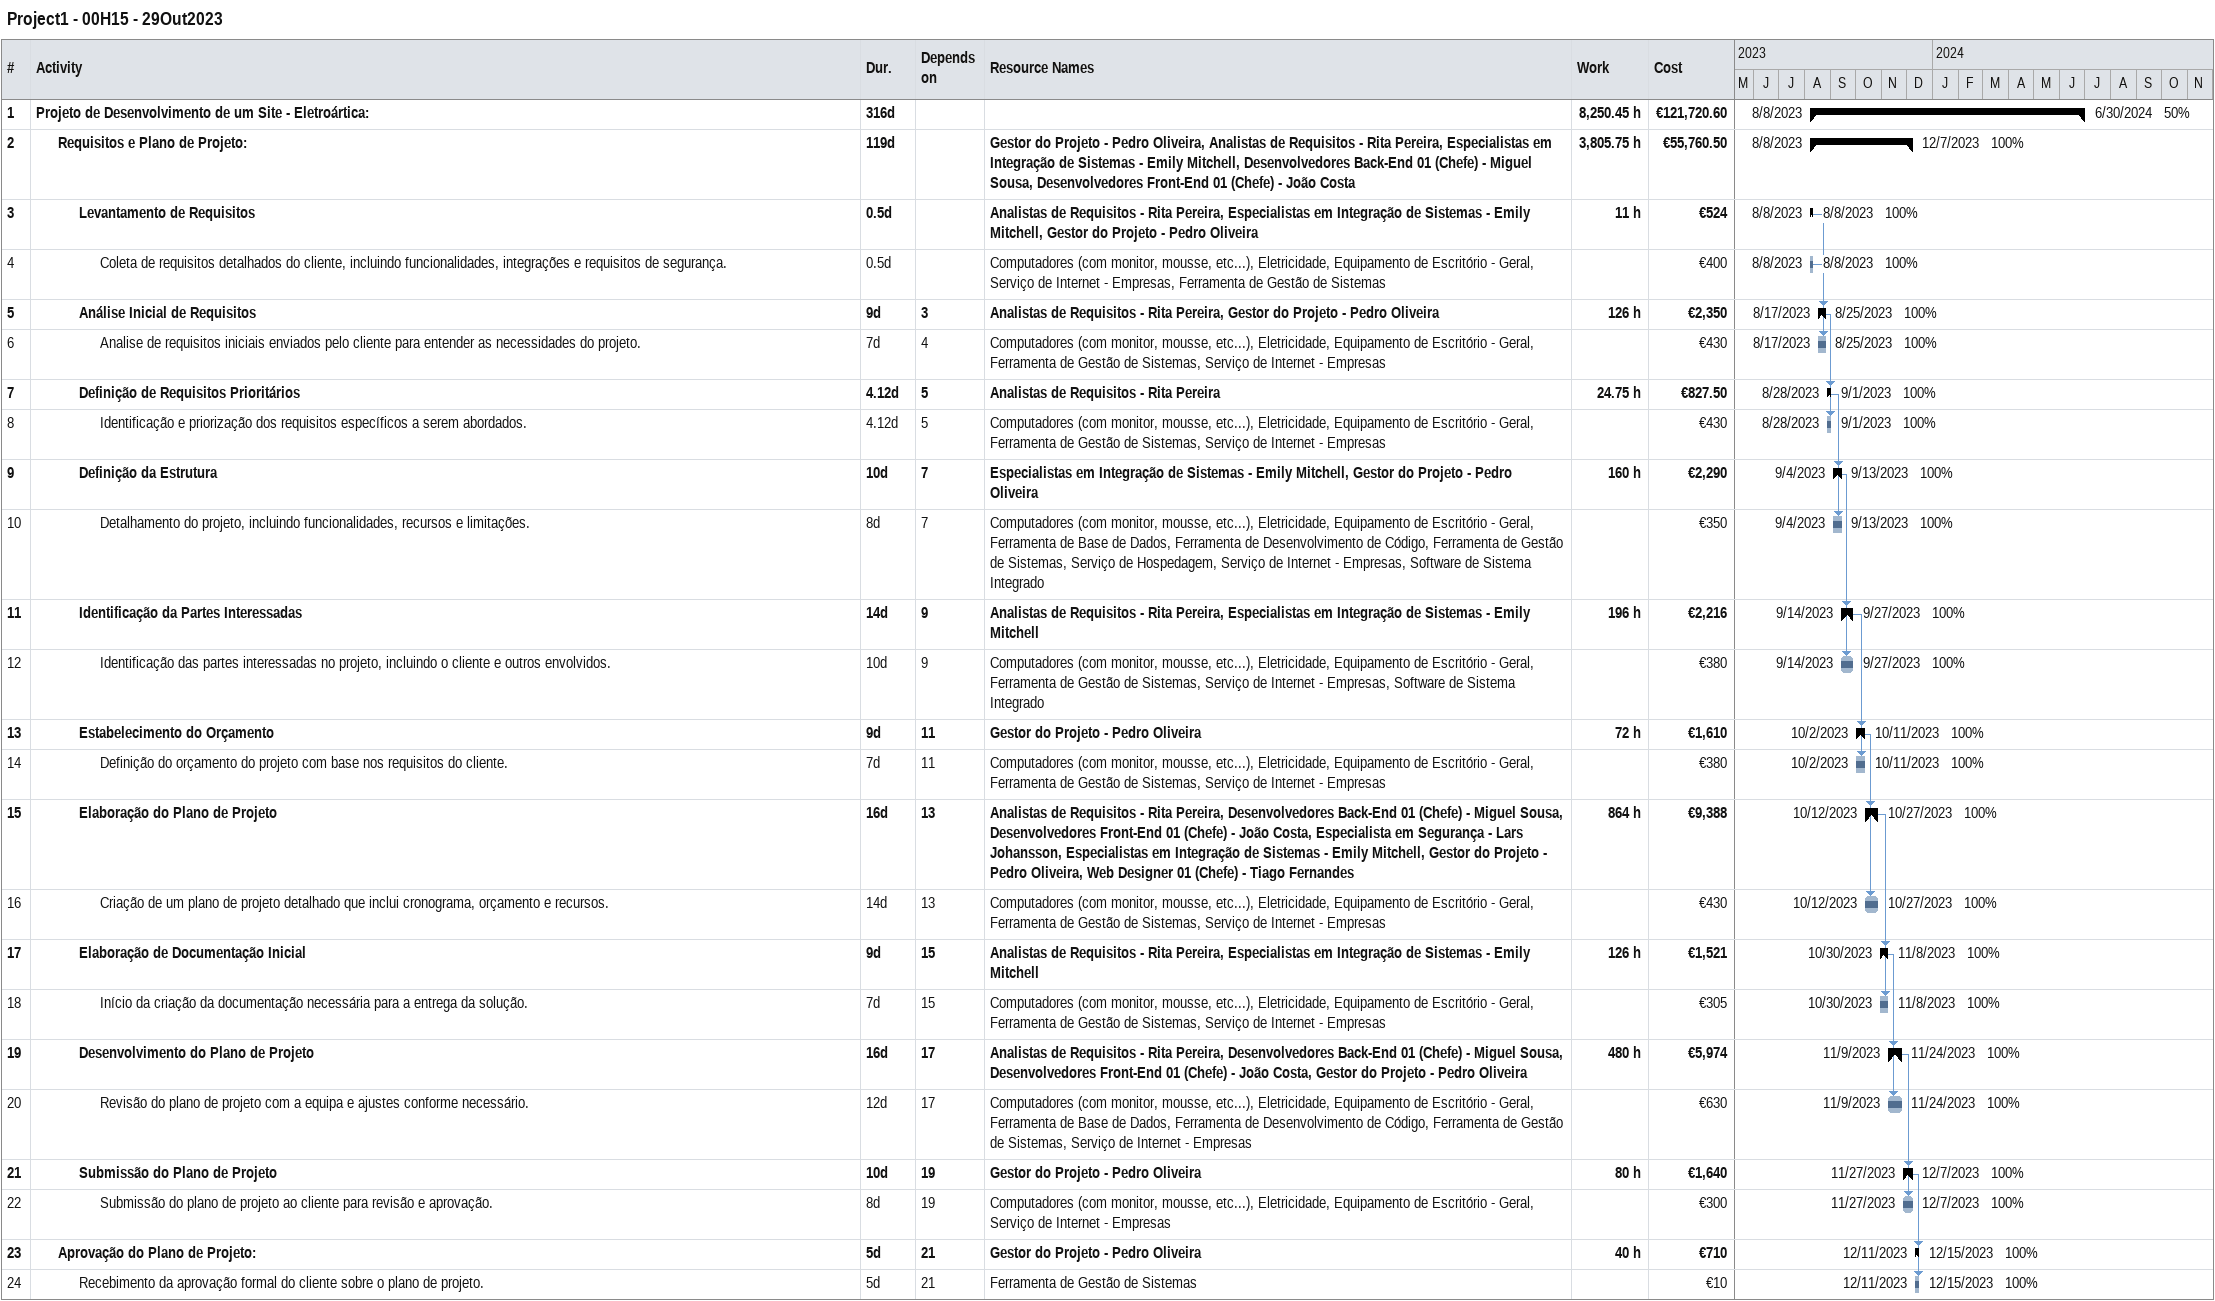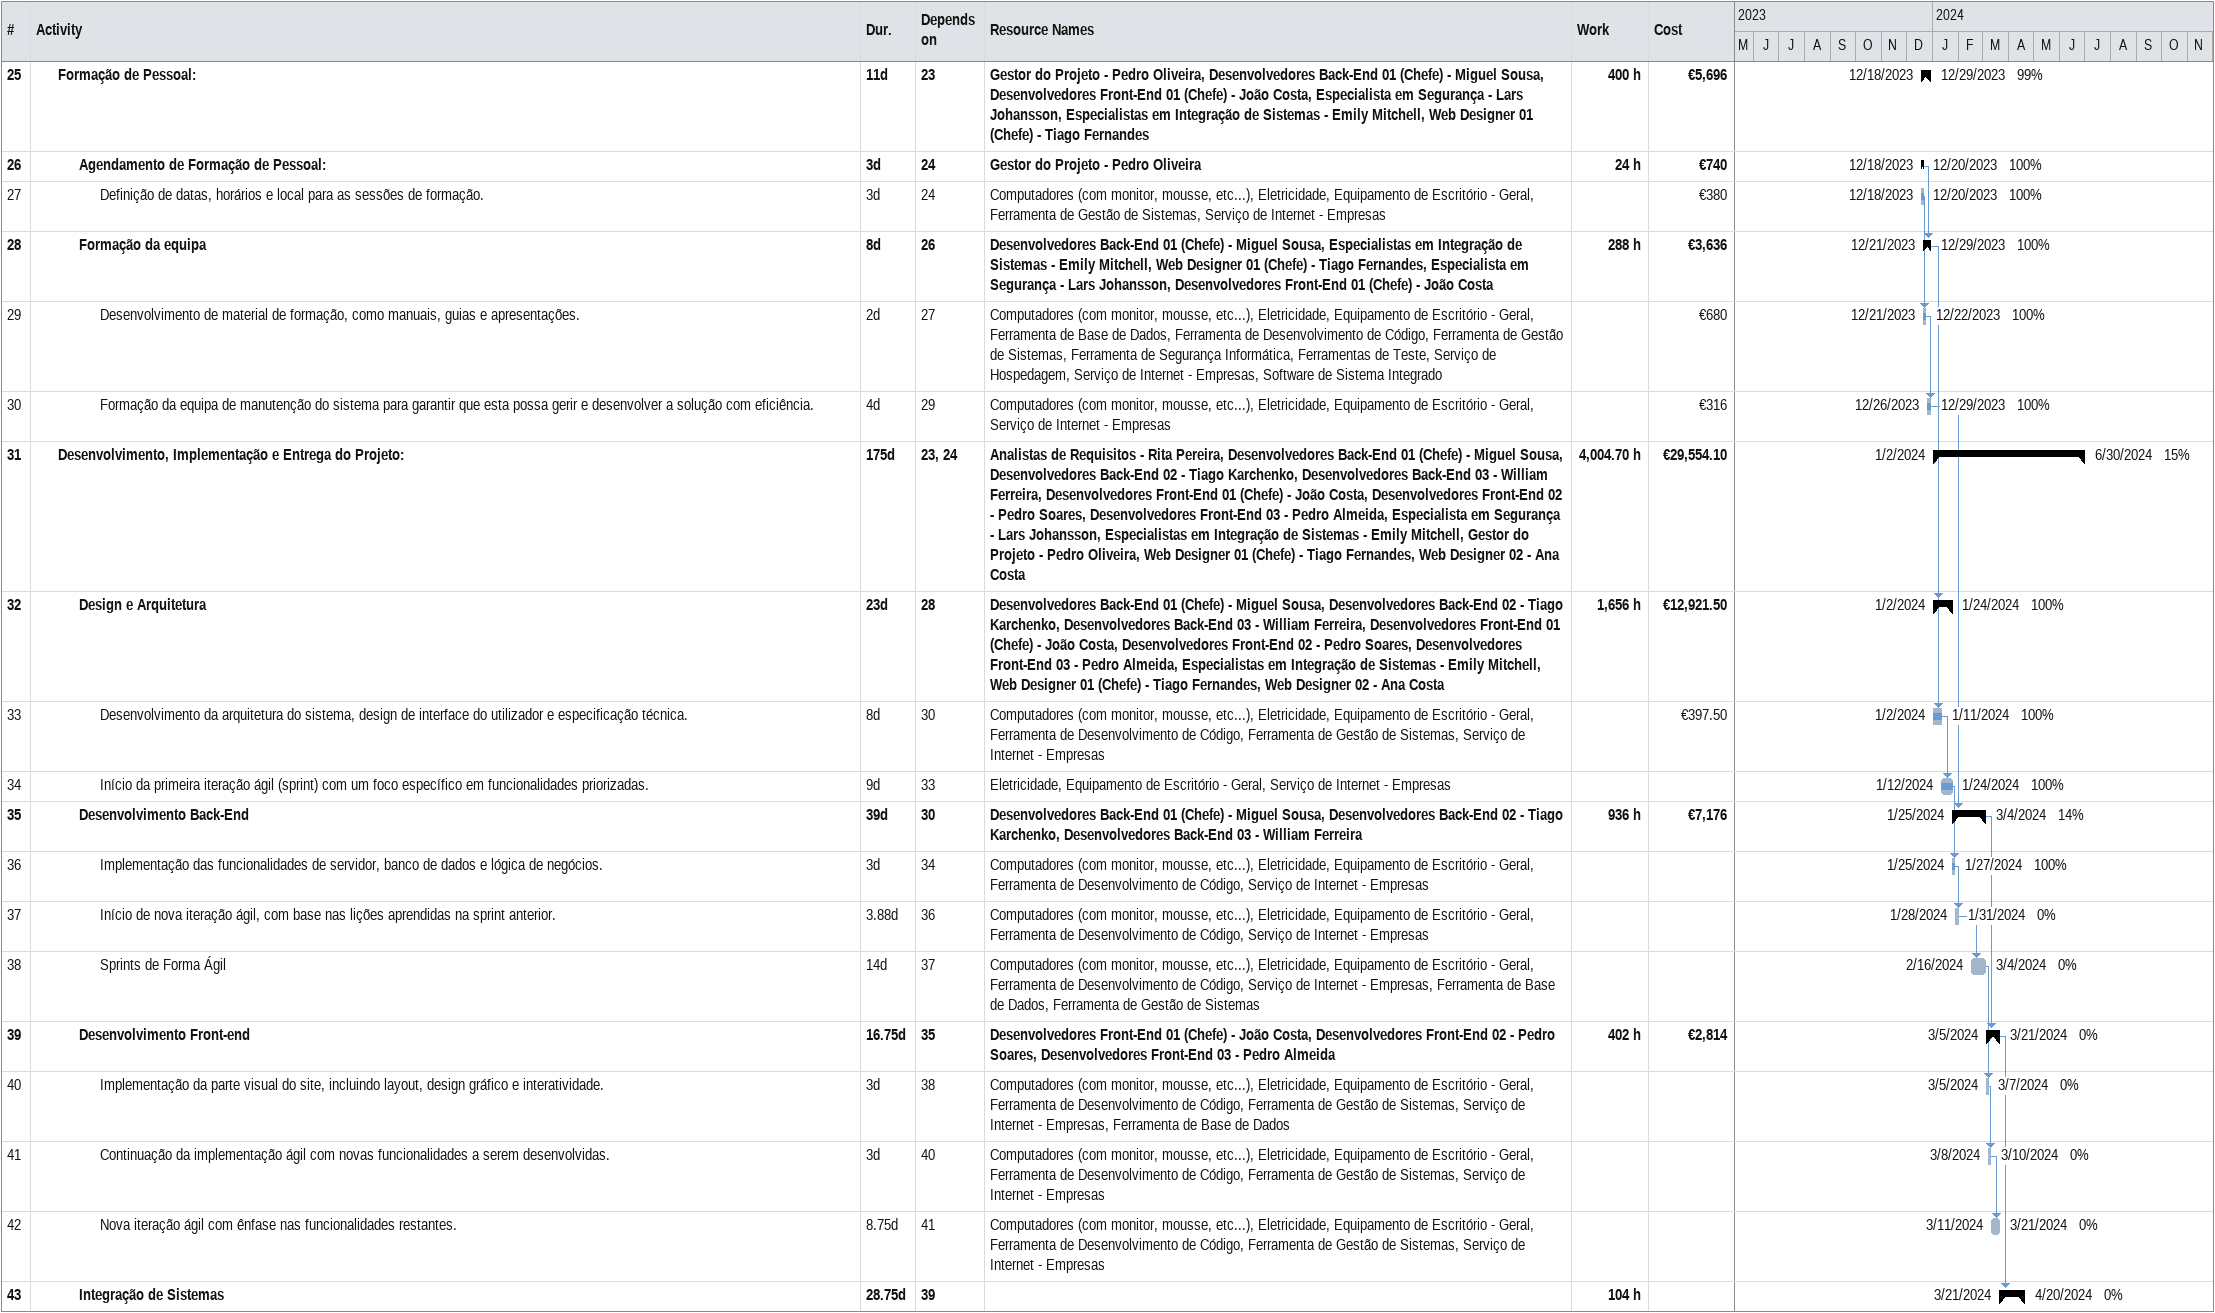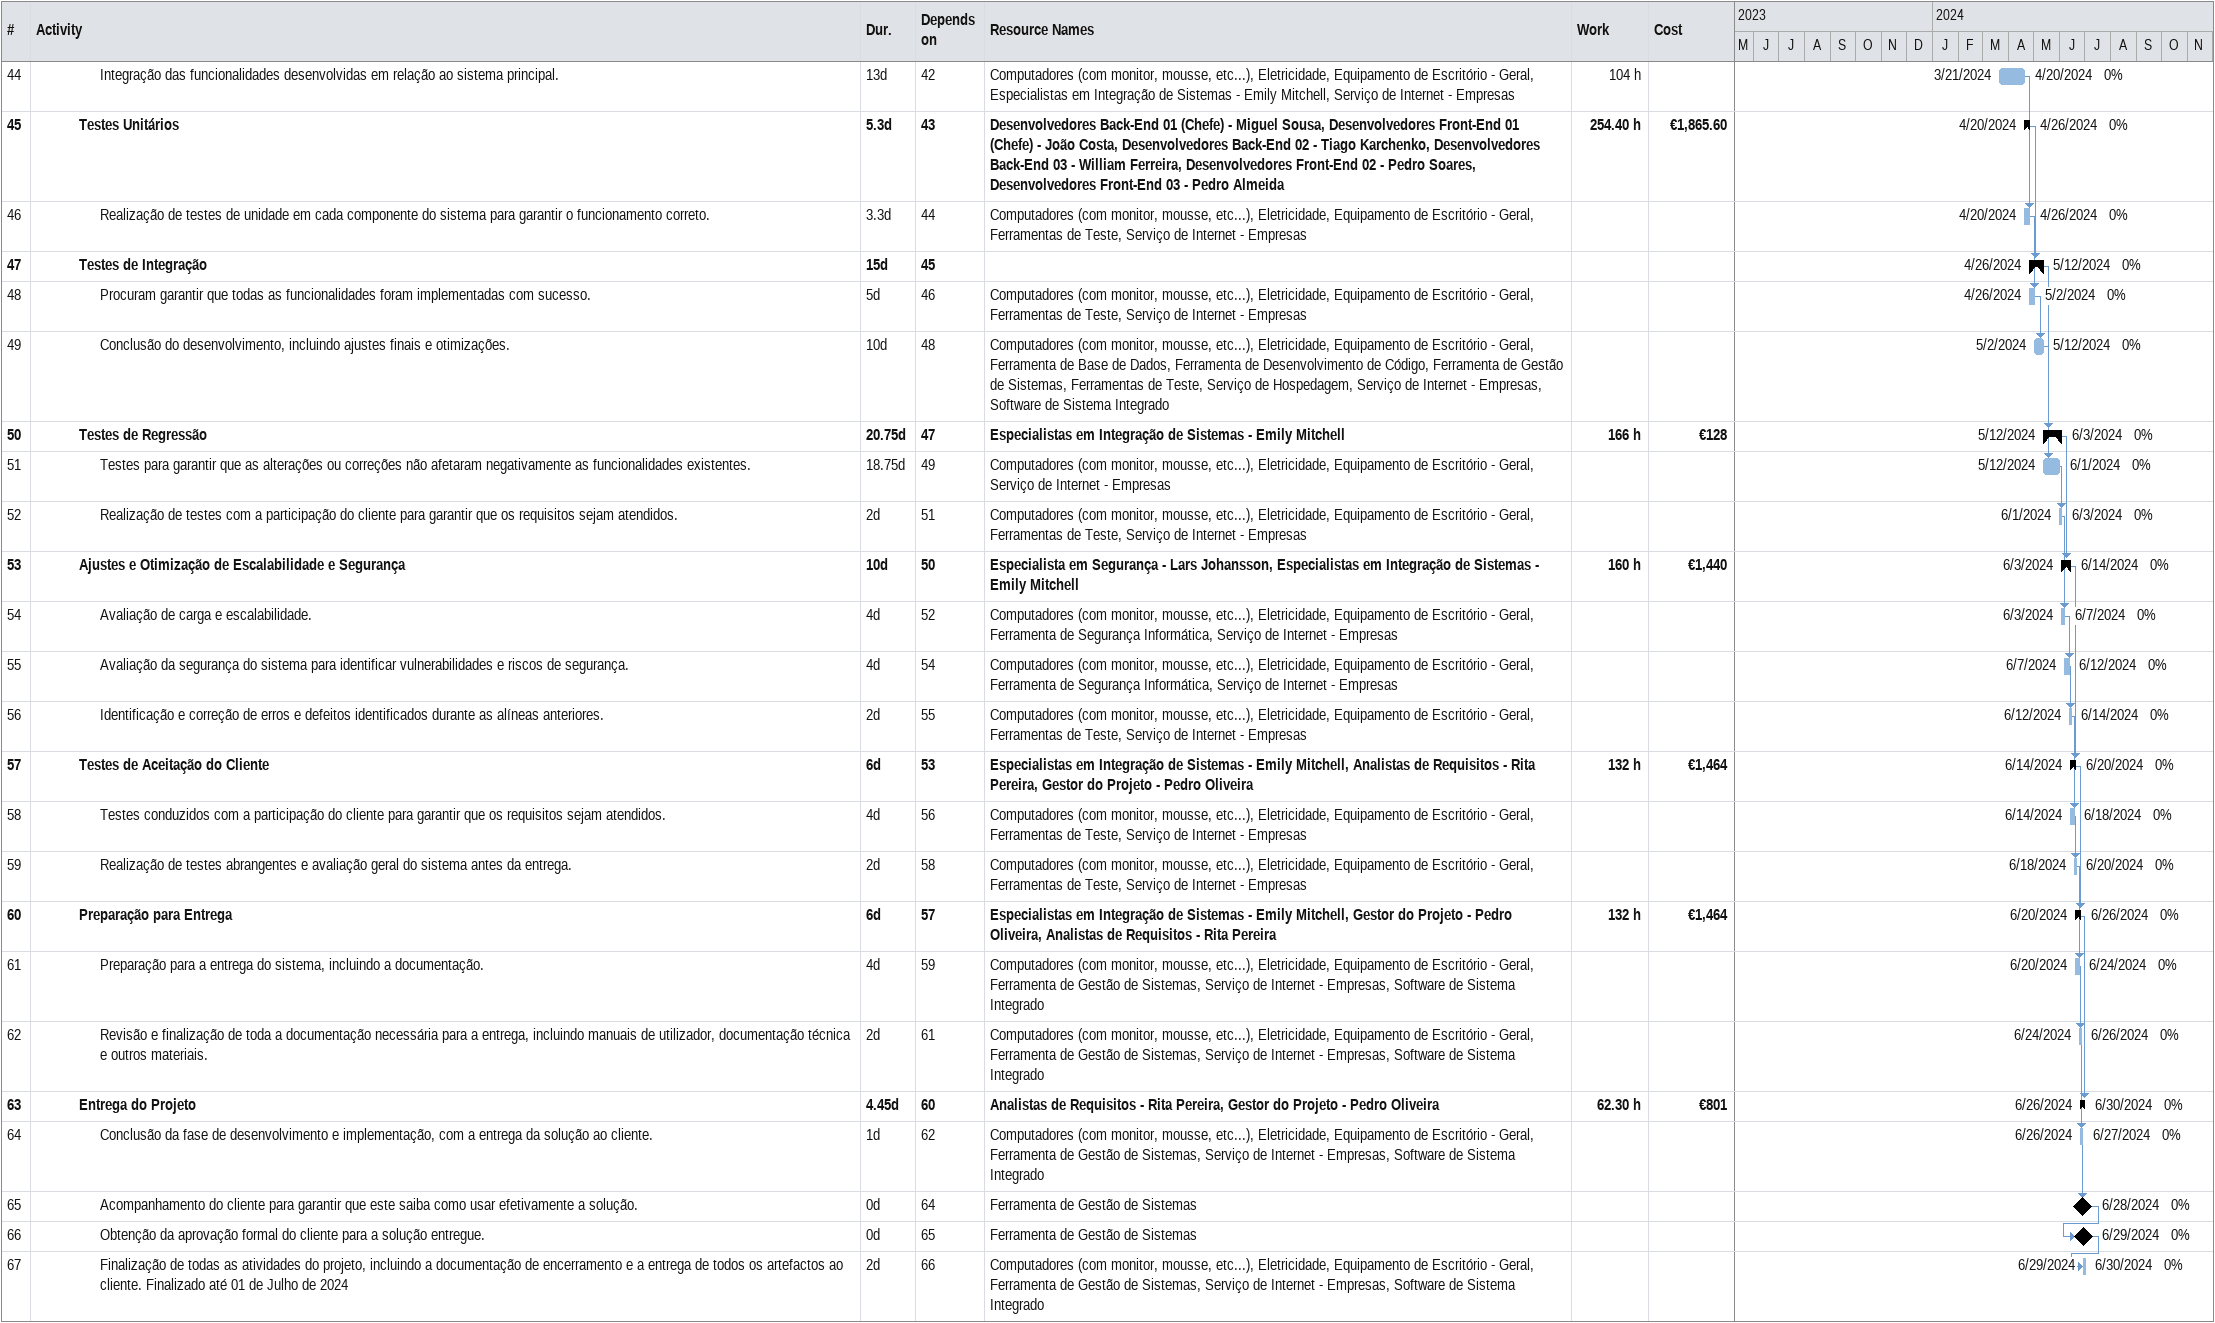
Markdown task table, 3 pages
Project1 - 00H15 - 29Out2023

| ID | Level | Task | Duration | Start | Finish | Predecessors | Resources | % complete | Work (h) | Cost (€) |
|---|---|---|---|---|---|---|---|---|---|---|
| 1 | 1 | **Projeto de Desenvolvimento de um Site - Eletroártica:** | 316d | 2023-08-08 | 2024-06-30 |  |  | 50 | 8250.45 | 121720.60 |
| 2 | 2 | **Requisitos e Plano de Projeto:** | 119d | 2023-08-08 | 2023-12-07 |  | Gestor do Projeto - Pedro Oliveira, Analistas de Requisitos - Rita Pereira, Especialistas em Integração de Sistemas - Emily Mitchell, Desenvolvedores Back-End 01 (Chefe) - Miguel Sousa, Desenvolvedores Front-End 01 (Chefe) - João Costa | 100 | 3805.75 | 55760.50 |
| 3 | 3 | **Levantamento de Requisitos** | 0.5d | 2023-08-08 | 2023-08-08 |  | Analistas de Requisitos - Rita Pereira, Especialistas em Integração de Sistemas - Emily Mitchell, Gestor do Projeto - Pedro Oliveira | 100 | 11 | 524 |
| 4 | 4 | Coleta de requisitos detalhados do cliente, incluindo funcionalidades, integrações e requisitos de segurança. | 0.5d | 2023-08-08 | 2023-08-08 |  | Computadores (com monitor, mousse, etc...), Eletricidade, Equipamento de Escritório - Geral, Serviço de Internet - Empresas, Ferramenta de Gestão de Sistemas | 100 |  | 400 |
| 5 | 3 | **Análise Inicial de Requisitos** | 9d | 2023-08-17 | 2023-08-25 | 3 | Analistas de Requisitos - Rita Pereira, Gestor do Projeto - Pedro Oliveira | 100 | 126 | 2350 |
| 6 | 4 | Analise de requisitos iniciais enviados pelo cliente para entender as necessidades do projeto. | 7d | 2023-08-17 | 2023-08-25 | 4 | Computadores (com monitor, mousse, etc...), Eletricidade, Equipamento de Escritório - Geral, Ferramenta de Gestão de Sistemas, Serviço de Internet - Empresas | 100 |  | 430 |
| 7 | 3 | **Definição de Requisitos Prioritários** | 4.12d | 2023-08-28 | 2023-09-01 | 5 | Analistas de Requisitos - Rita Pereira | 100 | 24.75 | 827.50 |
| 8 | 4 | Identificação e priorização dos requisitos específicos a serem abordados. | 4.12d | 2023-08-28 | 2023-09-01 | 5 | Computadores (com monitor, mousse, etc...), Eletricidade, Equipamento de Escritório - Geral, Ferramenta de Gestão de Sistemas, Serviço de Internet - Empresas | 100 |  | 430 |
| 9 | 3 | **Definição da Estrutura** | 10d | 2023-09-04 | 2023-09-13 | 7 | Especialistas em Integração de Sistemas - Emily Mitchell, Gestor do Projeto - Pedro Oliveira | 100 | 160 | 2290 |
| 10 | 4 | Detalhamento do projeto, incluindo funcionalidades, recursos e limitações. | 8d | 2023-09-04 | 2023-09-13 | 7 | Computadores (com monitor, mousse, etc...), Eletricidade, Equipamento de Escritório - Geral, Ferramenta de Base de Dados, Ferramenta de Desenvolvimento de Código, Ferramenta de Gestão de Sistemas, Serviço de Hospedagem, Serviço de Internet - Empresas, Software de Sistema Integrado | 100 |  | 350 |
| 11 | 3 | **Identificação da Partes Interessadas** | 14d | 2023-09-14 | 2023-09-27 | 9 | Analistas de Requisitos - Rita Pereira, Especialistas em Integração de Sistemas - Emily Mitchell | 100 | 196 | 2216 |
| 12 | 4 | Identificação das partes interessadas no projeto, incluindo o cliente e outros envolvidos. | 10d | 2023-09-14 | 2023-09-27 | 9 | Computadores (com monitor, mousse, etc...), Eletricidade, Equipamento de Escritório - Geral, Ferramenta de Gestão de Sistemas, Serviço de Internet - Empresas, Software de Sistema Integrado | 100 |  | 380 |
| 13 | 3 | **Estabelecimento do Orçamento** | 9d | 2023-10-02 | 2023-10-11 | 11 | Gestor do Projeto - Pedro Oliveira | 100 | 72 | 1610 |
| 14 | 4 | Definição do orçamento do projeto com base nos requisitos do cliente. | 7d | 2023-10-02 | 2023-10-11 | 11 | Computadores (com monitor, mousse, etc...), Eletricidade, Equipamento de Escritório - Geral, Ferramenta de Gestão de Sistemas, Serviço de Internet - Empresas | 100 |  | 380 |
| 15 | 3 | **Elaboração do Plano de Projeto** | 16d | 2023-10-12 | 2023-10-27 | 13 | Analistas de Requisitos - Rita Pereira, Desenvolvedores Back-End 01 (Chefe) - Miguel Sousa, Desenvolvedores Front-End 01 (Chefe) - João Costa, Especialista em Segurança - Lars Johansson, Especialistas em Integração de Sistemas - Emily Mitchell, Gestor do Projeto - Pedro Oliveira, Web Designer 01 (Chefe) - Tiago Fernandes | 100 | 864 | 9388 |
| 16 | 4 | Criação de um plano de projeto detalhado que inclui cronograma, orçamento e recursos. | 14d | 2023-10-12 | 2023-10-27 | 13 | Computadores (com monitor, mousse, etc...), Eletricidade, Equipamento de Escritório - Geral, Ferramenta de Gestão de Sistemas, Serviço de Internet - Empresas | 100 |  | 430 |
| 17 | 3 | **Elaboração de Documentação Inicial** | 9d | 2023-10-30 | 2023-11-08 | 15 | Analistas de Requisitos - Rita Pereira, Especialistas em Integração de Sistemas - Emily Mitchell | 100 | 126 | 1521 |
| 18 | 4 | Início da criação da documentação necessária para a entrega da solução. | 7d | 2023-10-30 | 2023-11-08 | 15 | Computadores (com monitor, mousse, etc...), Eletricidade, Equipamento de Escritório - Geral, Ferramenta de Gestão de Sistemas, Serviço de Internet - Empresas | 100 |  | 305 |
| 19 | 3 | **Desenvolvimento do Plano de Projeto** | 16d | 2023-11-09 | 2023-11-24 | 17 | Analistas de Requisitos - Rita Pereira, Desenvolvedores Back-End 01 (Chefe) - Miguel Sousa, Desenvolvedores Front-End 01 (Chefe) - João Costa, Gestor do Projeto - Pedro Oliveira | 100 | 480 | 5974 |
| 20 | 4 | Revisão do plano de projeto com a equipa e ajustes conforme necessário. | 12d | 2023-11-09 | 2023-11-24 | 17 | Computadores (com monitor, mousse, etc...), Eletricidade, Equipamento de Escritório - Geral, Ferramenta de Base de Dados, Ferramenta de Desenvolvimento de Código, Ferramenta de Gestão de Sistemas, Serviço de Internet - Empresas | 100 |  | 630 |
| 21 | 3 | **Submissão do Plano de Projeto** | 10d | 2023-11-27 | 2023-12-07 | 19 | Gestor do Projeto - Pedro Oliveira | 100 | 80 | 1640 |
| 22 | 4 | Submissão do plano de projeto ao cliente para revisão e aprovação. | 8d | 2023-11-27 | 2023-12-07 | 19 | Computadores (com monitor, mousse, etc...), Eletricidade, Equipamento de Escritório - Geral, Serviço de Internet - Empresas | 100 |  | 300 |
| 23 | 2 | **Aprovação do Plano de Projeto:** | 5d | 2023-12-11 | 2023-12-15 | 21 | Gestor do Projeto - Pedro Oliveira | 100 | 40 | 710 |
| 24 | 3 | Recebimento da aprovação formal do cliente sobre o plano de projeto. | 5d | 2023-12-11 | 2023-12-15 | 21 | Ferramenta de Gestão de Sistemas | 100 |  | 10 |
| 25 | 2 | **Formação de Pessoal:** | 11d | 2023-12-18 | 2023-12-29 | 23 | Gestor do Projeto - Pedro Oliveira, Desenvolvedores Back-End 01 (Chefe) - Miguel Sousa, Desenvolvedores Front-End 01 (Chefe) - João Costa, Especialista em Segurança - Lars Johansson, Especialistas em Integração de Sistemas - Emily Mitchell, Web Designer 01 (Chefe) - Tiago Fernandes | 99 | 400 | 5696 |
| 26 | 3 | **Agendamento de Formação de Pessoal:** | 3d | 2023-12-18 | 2023-12-20 | 24 | Gestor do Projeto - Pedro Oliveira | 100 | 24 | 740 |
| 27 | 4 | Definição de datas, horários e local para as sessões de formação. | 3d | 2023-12-18 | 2023-12-20 | 24 | Computadores (com monitor, mousse, etc...), Eletricidade, Equipamento de Escritório - Geral, Ferramenta de Gestão de Sistemas, Serviço de Internet - Empresas | 100 |  | 380 |
| 28 | 3 | **Formação da equipa** | 8d | 2023-12-21 | 2023-12-29 | 26 | Desenvolvedores Back-End 01 (Chefe) - Miguel Sousa, Especialistas em Integração de Sistemas - Emily Mitchell, Web Designer 01 (Chefe) - Tiago Fernandes, Especialista em Segurança - Lars Johansson, Desenvolvedores Front-End 01 (Chefe) - João Costa | 100 | 288 | 3636 |
| 29 | 4 | Desenvolvimento de material de formação, como manuais, guias e apresentações. | 2d | 2023-12-21 | 2023-12-22 | 27 | Computadores (com monitor, mousse, etc...), Eletricidade, Equipamento de Escritório - Geral, Ferramenta de Base de Dados, Ferramenta de Desenvolvimento de Código, Ferramenta de Gestão de Sistemas, Ferramenta de Segurança Informática, Ferramentas de Teste, Serviço de Hospedagem, Serviço de Internet - Empresas, Software de Sistema Integrado | 100 |  | 680 |
| 30 | 4 | Formação da equipa de manutenção do sistema para garantir que esta possa gerir e desenvolver a solução com eficiência. | 4d | 2023-12-26 | 2023-12-29 | 29 | Computadores (com monitor, mousse, etc...), Eletricidade, Equipamento de Escritório - Geral, Serviço de Internet - Empresas | 100 |  | 316 |
| 31 | 2 | **Desenvolvimento, Implementação e Entrega do Projeto:** | 175d | 2024-01-02 | 2024-06-30 | 23, 24 | Analistas de Requisitos - Rita Pereira, Desenvolvedores Back-End 01 (Chefe) - Miguel Sousa, Desenvolvedores Back-End 02 - Tiago Karchenko, Desenvolvedores Back-End 03 - William Ferreira, Desenvolvedores Front-End 01 (Chefe) - João Costa, Desenvolvedores Front-End 02 - Pedro Soares, Desenvolvedores Front-End 03 - Pedro Almeida, Especialista em Segurança - Lars Johansson, Especialistas em Integração de Sistemas - Emily Mitchell, Gestor do Projeto - Pedro Oliveira, Web Designer 01 (Chefe) - Tiago Fernandes, Web Designer 02 - Ana Costa | 15 | 4004.70 | 29554.10 |
| 32 | 3 | **Design e Arquitetura** | 23d | 2024-01-02 | 2024-01-24 | 28 | Desenvolvedores Back-End 01 (Chefe) - Miguel Sousa, Desenvolvedores Back-End 02 - Tiago Karchenko, Desenvolvedores Back-End 03 - William Ferreira, Desenvolvedores Front-End 01 (Chefe) - João Costa, Desenvolvedores Front-End 02 - Pedro Soares, Desenvolvedores Front-End 03 - Pedro Almeida, Especialistas em Integração de Sistemas - Emily Mitchell, Web Designer 01 (Chefe) - Tiago Fernandes, Web Designer 02 - Ana Costa | 100 | 1656 | 12921.50 |
| 33 | 4 | Desenvolvimento da arquitetura do sistema, design de interface do utilizador e especificação técnica. | 8d | 2024-01-02 | 2024-01-11 | 30 | Computadores (com monitor, mousse, etc...), Eletricidade, Equipamento de Escritório - Geral, Ferramenta de Desenvolvimento de Código, Ferramenta de Gestão de Sistemas, Serviço de Internet - Empresas | 100 |  | 397.50 |
| 34 | 4 | Início da primeira iteração ágil (sprint) com um foco específico em funcionalidades priorizadas. | 9d | 2024-01-12 | 2024-01-24 | 33 | Eletricidade, Equipamento de Escritório - Geral, Serviço de Internet - Empresas | 100 |  |  |
| 35 | 3 | **Desenvolvimento Back-End** | 39d | 2024-01-25 | 2024-03-04 | 30 | Desenvolvedores Back-End 01 (Chefe) - Miguel Sousa, Desenvolvedores Back-End 02 - Tiago Karchenko, Desenvolvedores Back-End 03 - William Ferreira | 14 | 936 | 7176 |
| 36 | 4 | Implementação das funcionalidades de servidor, banco de dados e lógica de negócios. | 3d | 2024-01-25 | 2024-01-27 | 34 | Computadores (com monitor, mousse, etc...), Eletricidade, Equipamento de Escritório - Geral, Ferramenta de Desenvolvimento de Código, Serviço de Internet - Empresas | 100 |  |  |
| 37 | 4 | Início de nova iteração ágil, com base nas lições aprendidas na sprint anterior. | 3.88d | 2024-01-28 | 2024-01-31 | 36 | Computadores (com monitor, mousse, etc...), Eletricidade, Equipamento de Escritório - Geral, Ferramenta de Desenvolvimento de Código, Serviço de Internet - Empresas | 0 |  |  |
| 38 | 4 | Sprints de Forma Ágil | 14d | 2024-02-16 | 2024-03-04 | 37 | Computadores (com monitor, mousse, etc...), Eletricidade, Equipamento de Escritório - Geral, Ferramenta de Desenvolvimento de Código, Serviço de Internet - Empresas, Ferramenta de Base de Dados, Ferramenta de Gestão de Sistemas | 0 |  |  |
| 39 | 3 | **Desenvolvimento Front-end** | 16.75d | 2024-03-05 | 2024-03-21 | 35 | Desenvolvedores Front-End 01 (Chefe) - João Costa, Desenvolvedores Front-End 02 - Pedro Soares, Desenvolvedores Front-End 03 - Pedro Almeida | 0 | 402 | 2814 |
| 40 | 4 | Implementação da parte visual do site, incluindo layout, design gráfico e interatividade. | 3d | 2024-03-05 | 2024-03-07 | 38 | Computadores (com monitor, mousse, etc...), Eletricidade, Equipamento de Escritório - Geral, Ferramenta de Desenvolvimento de Código, Ferramenta de Gestão de Sistemas, Serviço de Internet - Empresas, Ferramenta de Base de Dados | 0 |  |  |
| 41 | 4 | Continuação da implementação ágil com novas funcionalidades a serem desenvolvidas. | 3d | 2024-03-08 | 2024-03-10 | 40 | Computadores (com monitor, mousse, etc...), Eletricidade, Equipamento de Escritório - Geral, Ferramenta de Desenvolvimento de Código, Ferramenta de Gestão de Sistemas, Serviço de Internet - Empresas | 0 |  |  |
| 42 | 4 | Nova iteração ágil com ênfase nas funcionalidades restantes. | 8.75d | 2024-03-11 | 2024-03-21 | 41 | Computadores (com monitor, mousse, etc...), Eletricidade, Equipamento de Escritório - Geral, Ferramenta de Desenvolvimento de Código, Ferramenta de Gestão de Sistemas, Serviço de Internet - Empresas | 0 |  |  |
| 43 | 3 | **Integração de Sistemas** | 28.75d | 2024-03-21 | 2024-04-20 | 39 |  | 0 | 104 |  |
| 44 | 4 | Integração das funcionalidades desenvolvidas em relação ao sistema principal. | 13d | 2024-03-21 | 2024-04-20 | 42 | Computadores (com monitor, mousse, etc...), Eletricidade, Equipamento de Escritório - Geral, Especialistas em Integração de Sistemas - Emily Mitchell, Serviço de Internet - Empresas | 0 | 104 |  |
| 45 | 3 | **Testes Unitários** | 5.3d | 2024-04-20 | 2024-04-26 | 43 | Desenvolvedores Back-End 01 (Chefe) - Miguel Sousa, Desenvolvedores Front-End 01 (Chefe) - João Costa, Desenvolvedores Back-End 02 - Tiago Karchenko, Desenvolvedores Back-End 03 - William Ferreira, Desenvolvedores Front-End 02 - Pedro Soares, Desenvolvedores Front-End 03 - Pedro Almeida | 0 | 254.40 | 1865.60 |
| 46 | 4 | Realização de testes de unidade em cada componente do sistema para garantir o funcionamento correto. | 3.3d | 2024-04-20 | 2024-04-26 | 44 | Computadores (com monitor, mousse, etc...), Eletricidade, Equipamento de Escritório - Geral, Ferramentas de Teste, Serviço de Internet - Empresas | 0 |  |  |
| 47 | 3 | **Testes de Integração** | 15d | 2024-04-26 | 2024-05-12 | 45 |  | 0 |  |  |
| 48 | 4 | Procuram garantir que todas as funcionalidades foram implementadas com sucesso. | 5d | 2024-04-26 | 2024-05-02 | 46 | Computadores (com monitor, mousse, etc...), Eletricidade, Equipamento de Escritório - Geral, Ferramentas de Teste, Serviço de Internet - Empresas | 0 |  |  |
| 49 | 4 | Conclusão do desenvolvimento, incluindo ajustes finais e otimizações. | 10d | 2024-05-02 | 2024-05-12 | 48 | Computadores (com monitor, mousse, etc...), Eletricidade, Equipamento de Escritório - Geral, Ferramenta de Base de Dados, Ferramenta de Desenvolvimento de Código, Ferramenta de Gestão de Sistemas, Ferramentas de Teste, Serviço de Hospedagem, Serviço de Internet - Empresas, Software de Sistema Integrado | 0 |  |  |
| 50 | 3 | **Testes de Regressão** | 20.75d | 2024-05-12 | 2024-06-03 | 47 | Especialistas em Integração de Sistemas - Emily Mitchell | 0 | 166 | 128 |
| 51 | 4 | Testes para garantir que as alterações ou correções não afetaram negativamente as funcionalidades existentes. | 18.75d | 2024-05-12 | 2024-06-01 | 49 | Computadores (com monitor, mousse, etc...), Eletricidade, Equipamento de Escritório - Geral, Serviço de Internet - Empresas | 0 |  |  |
| 52 | 4 | Realização de testes com a participação do cliente para garantir que os requisitos sejam atendidos. | 2d | 2024-06-01 | 2024-06-03 | 51 | Computadores (com monitor, mousse, etc...), Eletricidade, Equipamento de Escritório - Geral, Ferramentas de Teste, Serviço de Internet - Empresas | 0 |  |  |
| 53 | 3 | **Ajustes e Otimização de Escalabilidade e Segurança** | 10d | 2024-06-03 | 2024-06-14 | 50 | Especialista em Segurança - Lars Johansson, Especialistas em Integração de Sistemas - Emily Mitchell | 0 | 160 | 1440 |
| 54 | 4 | Avaliação de carga e escalabilidade. | 4d | 2024-06-03 | 2024-06-07 | 52 | Computadores (com monitor, mousse, etc...), Eletricidade, Equipamento de Escritório - Geral, Ferramenta de Segurança Informática, Serviço de Internet - Empresas | 0 |  |  |
| 55 | 4 | Avaliação da segurança do sistema para identificar vulnerabilidades e riscos de segurança. | 4d | 2024-06-07 | 2024-06-12 | 54 | Computadores (com monitor, mousse, etc...), Eletricidade, Equipamento de Escritório - Geral, Ferramenta de Segurança Informática, Serviço de Internet - Empresas | 0 |  |  |
| 56 | 4 | Identificação e correção de erros e defeitos identificados durante as alíneas anteriores. | 2d | 2024-06-12 | 2024-06-14 | 55 | Computadores (com monitor, mousse, etc...), Eletricidade, Equipamento de Escritório - Geral, Ferramentas de Teste, Serviço de Internet - Empresas | 0 |  |  |
| 57 | 3 | **Testes de Aceitação do Cliente** | 6d | 2024-06-14 | 2024-06-20 | 53 | Especialistas em Integração de Sistemas - Emily Mitchell, Analistas de Requisitos - Rita Pereira, Gestor do Projeto - Pedro Oliveira | 0 | 132 | 1464 |
| 58 | 4 | Testes conduzidos com a participação do cliente para garantir que os requisitos sejam atendidos. | 4d | 2024-06-14 | 2024-06-18 | 56 | Computadores (com monitor, mousse, etc...), Eletricidade, Equipamento de Escritório - Geral, Ferramentas de Teste, Serviço de Internet - Empresas | 0 |  |  |
| 59 | 4 | Realização de testes abrangentes e avaliação geral do sistema antes da entrega. | 2d | 2024-06-18 | 2024-06-20 | 58 | Computadores (com monitor, mousse, etc...), Eletricidade, Equipamento de Escritório - Geral, Ferramentas de Teste, Serviço de Internet - Empresas | 0 |  |  |
| 60 | 3 | **Preparação para Entrega** | 6d | 2024-06-20 | 2024-06-26 | 57 | Especialistas em Integração de Sistemas - Emily Mitchell, Gestor do Projeto - Pedro Oliveira, Analistas de Requisitos - Rita Pereira | 0 | 132 | 1464 |
| 61 | 4 | Preparação para a entrega do sistema, incluindo a documentação. | 4d | 2024-06-20 | 2024-06-24 | 59 | Computadores (com monitor, mousse, etc...), Eletricidade, Equipamento de Escritório - Geral, Ferramenta de Gestão de Sistemas, Serviço de Internet - Empresas, Software de Sistema Integrado | 0 |  |  |
| 62 | 4 | Revisão e finalização de toda a documentação necessária para a entrega, incluindo manuais de utilizador, documentação técnica e outros materiais. | 2d | 2024-06-24 | 2024-06-26 | 61 | Computadores (com monitor, mousse, etc...), Eletricidade, Equipamento de Escritório - Geral, Ferramenta de Gestão de Sistemas, Serviço de Internet - Empresas, Software de Sistema Integrado | 0 |  |  |
| 63 | 3 | **Entrega do Projeto** | 4.45d | 2024-06-26 | 2024-06-30 | 60 | Analistas de Requisitos - Rita Pereira, Gestor do Projeto - Pedro Oliveira | 0 | 62.30 | 801 |
| 64 | 4 | Conclusão da fase de desenvolvimento e implementação, com a entrega da solução ao cliente. | 1d | 2024-06-26 | 2024-06-27 | 62 | Computadores (com monitor, mousse, etc...), Eletricidade, Equipamento de Escritório - Geral, Ferramenta de Gestão de Sistemas, Serviço de Internet - Empresas, Software de Sistema Integrado | 0 |  |  |
| 65 | 4 | Acompanhamento do cliente para garantir que este saiba como usar efetivamente a solução. | 0d | 2024-06-28 | 2024-06-28 | 64 | Ferramenta de Gestão de Sistemas | 0 |  |  |
| 66 | 4 | Obtenção da aprovação formal do cliente para a solução entregue. | 0d | 2024-06-29 | 2024-06-29 | 65 | Ferramenta de Gestão de Sistemas | 0 |  |  |
| 67 | 4 | Finalização de todas as atividades do projeto, incluindo a documentação de encerramento e a entrega de todos os artefactos ao cliente. Finalizado até 01 de Julho de 2024 | 2d | 2024-06-29 | 2024-06-30 | 66 | Computadores (com monitor, mousse, etc...), Eletricidade, Equipamento de Escritório - Geral, Ferramenta de Gestão de Sistemas, Serviço de Internet - Empresas, Software de Sistema Integrado | 0 |  |  |
